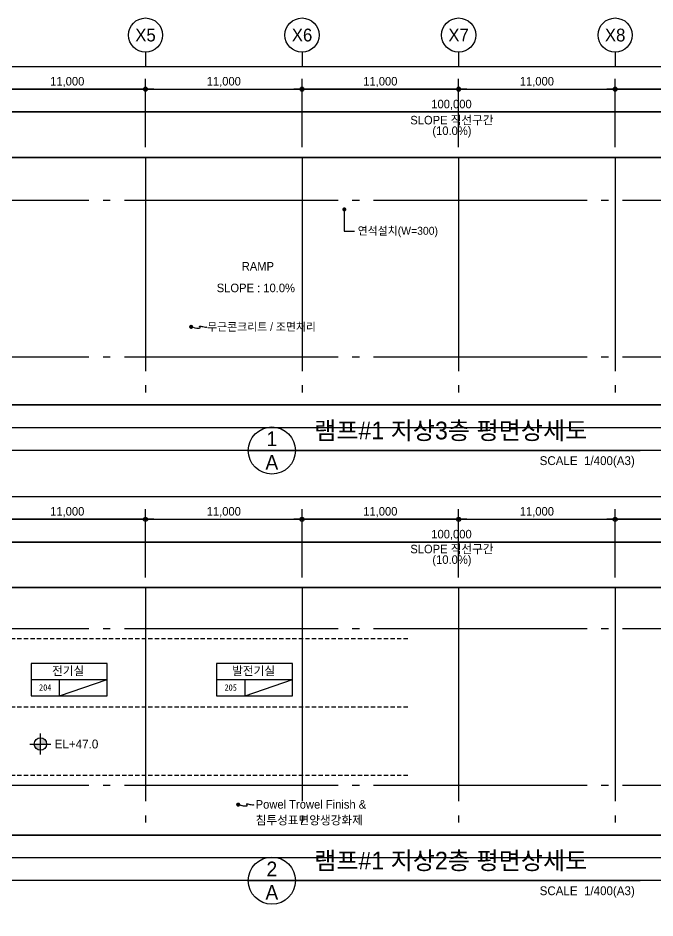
# Model space of a CAD drawing. Header units: millimetres. Extents: x 7703 to 162544, y 5826 to 112359.
# Drawn here: x 48019 to 92780, y 49145 to 112359 of the extents above; entities that cross this region are included whole.
import ezdxf
from ezdxf.enums import TextEntityAlignment as Align
from ezdxf.xclip import XClip

# ---------------------------------------------------------------- set-up
doc = ezdxf.new("R2010")
doc.units = ezdxf.units.MM
doc.header["$XCLIPFRAME"] = 2
doc.linetypes.add('CEN', pattern=[35, 30, -2, 1, -2])
doc.linetypes.add('HID', pattern=[2.3, 1.5, -0.8])
for name, color, linetype in [('$ZCDB_AUDIT_GENERATED_600D18', 7, 'Continuous'), ('4A.TEC CEN', 1, 'CEN'), ('4A.TEC DIM 1', 7, 'Continuous'), ('4A.TEC TEXT', 7, 'Continuous'), ('4A.TEC TEXT 1', 3, 'Continuous'), ('4A.TEC TEXT 2', 3, 'Continuous'), ('4A.TEC 심볼', 7, 'Continuous'), ('CEN', 1, 'CEN'), ('ROM', 7, 'Continuous'), ('TEX', 3, 'Continuous'), ('TEXT', 7, 'Continuous'), ('㈜SE&C TEXT', 7, 'Continuous')]:
    doc.layers.add(name, color=color, linetype=linetype)
doc.layers.add('DEFPOINT', color=135, linetype='Continuous', plot=False)
doc.styles.add('1', font='')
doc.styles.add('GHS', font='malgun.ttf')
doc.styles.add('SAMOO', font='')
doc.styles.add('나눔고딕', font='')
doc.styles.add('돋움', font='')
doc.styles.add('돋음체', font='')
doc.styles.add('울릉도L', font='')
doc.styles.get('1').set_extended_font_data('DotumChe')
doc.styles.get('SAMOO').set_extended_font_data('Dotum')
doc.styles.get('나눔고딕').set_extended_font_data('Dotum')
doc.styles.get('돋움').set_extended_font_data('Dotum')
doc.styles.get('돋음체').set_extended_font_data('Dotum')
doc.styles.get('울릉도L').set_extended_font_data('Dotum')
doc.dimstyles.new('DIM_600(외부치수)', dxfattribs={"dimscale": 400, "dimtxt": 3.3, "dimasz": 1, "dimexe": 2, "dimexo": 2, "dimgap": 1, "dimtad": 1, "dimdec": 0, "dimdsep": 46, "dimlunit": 6, "dimtxsty": '나눔고딕', "dimblk1": 'DIMDOT', "dimblk2": 'DIMDOT', "dimsah": 1, "dimcen": 2.5, "dimdle": 1.5, "dimclrd": 8, "dimclre": 8, "dimclrt": 3, "dimadec": 0, "dimazin": 0, "dimtfac": 1, "dimtdec": 0, "dimtix": 1, "dimtmove": 2, "dimatfit": 3, "dimldrblk": 'DIMDOT', "dimfxl": 1, "dimtvp": 1, "dimtolj": 1, "dimtzin": 0, "dimarcsym": 0})

# ---------------------------------------------------------------- blocks, each defined once
blk = doc.blocks.new('DIMDOT')
at = {"color": 0}
blk.add_line((-2, 0), (2, 0), dxfattribs=at)
for radius in [0.5, 0.25]:
    blk.add_circle((0, 0), radius, dxfattribs=at)
blk = doc.blocks.new('*D47')
at = {"layer": '$ZCDB_AUDIT_GENERATED_600D18', "color": 8, "lineweight": -2, "transparency": 16777216}
for p, q in [((45980, 103279), (45980, 108079)), ((56980, 103279), (56980, 108079)), ((56692, 107359), (46268, 107359))]:
    blk.add_line(p, q, dxfattribs=at)
at = {"layer": 'Defpoints', "color": 0, "transparency": 16777216}
for p in [(45980, 107359), (45980, 102559), (56980, 102559)]:
    blk.add_point(p, dxfattribs=at)
at = {"layer": '$ZCDB_AUDIT_GENERATED_600D18', "color": 8, "lineweight": -2, "transparency": 16777216, "xscale": 288, "yscale": 288, "zscale": 288, "rotation": 180}
blk.add_blockref('DIMDOT', (45980, 107359), dxfattribs=at)
at = {"layer": '$ZCDB_AUDIT_GENERATED_600D18', "color": 8, "lineweight": -2, "transparency": 16777216, "xscale": 288, "yscale": 288, "zscale": 288}
blk.add_blockref('DIMDOT', (56980, 107359), dxfattribs=at)
at = {"layer": '$ZCDB_AUDIT_GENERATED_600D18', "color": 3, "transparency": 16777216, "insert": (51480, 107861), "char_height": 600, "attachment_point": 5, "style": '나눔고딕'}
blk.add_mtext('\\A1;11,000', dxfattribs=at)
blk = doc.blocks.new('*D48')
at = {"layer": '$ZCDB_AUDIT_GENERATED_600D18', "color": 8, "lineweight": -2, "transparency": 16777216}
for p, q in [((56980, 103279), (56980, 108079)), ((67980, 103279), (67980, 108079)), ((57268, 107359), (67692, 107359))]:
    blk.add_line(p, q, dxfattribs=at)
at = {"layer": 'Defpoints', "color": 0, "transparency": 16777216}
for p in [(67980, 107359), (56980, 102559), (67980, 102559)]:
    blk.add_point(p, dxfattribs=at)
at = {"layer": '$ZCDB_AUDIT_GENERATED_600D18', "color": 8, "lineweight": -2, "transparency": 16777216, "xscale": 288, "yscale": 288, "zscale": 288, "rotation": 180}
blk.add_blockref('DIMDOT', (56980, 107359), dxfattribs=at)
at = {"layer": '$ZCDB_AUDIT_GENERATED_600D18', "color": 8, "lineweight": -2, "transparency": 16777216, "xscale": 288, "yscale": 288, "zscale": 288}
blk.add_blockref('DIMDOT', (67980, 107359), dxfattribs=at)
at = {"layer": '$ZCDB_AUDIT_GENERATED_600D18', "color": 3, "transparency": 16777216, "insert": (62480, 107861), "char_height": 600, "attachment_point": 5, "style": '나눔고딕'}
blk.add_mtext('\\A1;11,000', dxfattribs=at)
blk = doc.blocks.new('*D49')
at = {"layer": '$ZCDB_AUDIT_GENERATED_600D18', "color": 8, "lineweight": -2, "transparency": 16777216}
for p, q in [((67980, 103279), (67980, 108079)), ((78980, 103279), (78980, 108079)), ((78692, 107359), (68268, 107359))]:
    blk.add_line(p, q, dxfattribs=at)
at = {"layer": 'Defpoints', "color": 0, "transparency": 16777216}
for p in [(67980, 107359), (67980, 102559), (78980, 102559)]:
    blk.add_point(p, dxfattribs=at)
at = {"layer": '$ZCDB_AUDIT_GENERATED_600D18', "color": 8, "lineweight": -2, "transparency": 16777216, "xscale": 288, "yscale": 288, "zscale": 288, "rotation": 180}
blk.add_blockref('DIMDOT', (67980, 107359), dxfattribs=at)
at = {"layer": '$ZCDB_AUDIT_GENERATED_600D18', "color": 8, "lineweight": -2, "transparency": 16777216, "xscale": 288, "yscale": 288, "zscale": 288}
blk.add_blockref('DIMDOT', (78980, 107359), dxfattribs=at)
at = {"layer": '$ZCDB_AUDIT_GENERATED_600D18', "color": 3, "transparency": 16777216, "insert": (73480, 107861), "char_height": 600, "attachment_point": 5, "style": '나눔고딕'}
blk.add_mtext('\\A1;11,000', dxfattribs=at)
blk = doc.blocks.new('*D50')
at = {"layer": '$ZCDB_AUDIT_GENERATED_600D18', "color": 8, "lineweight": -2, "transparency": 16777216}
for p, q in [((78980, 103279), (78980, 108079)), ((89980, 103279), (89980, 108079)), ((79268, 107359), (89692, 107359))]:
    blk.add_line(p, q, dxfattribs=at)
at = {"layer": 'Defpoints', "color": 0, "transparency": 16777216}
for p in [(89980, 107359), (78980, 102559), (89980, 102559)]:
    blk.add_point(p, dxfattribs=at)
at = {"layer": '$ZCDB_AUDIT_GENERATED_600D18', "color": 8, "lineweight": -2, "transparency": 16777216, "xscale": 288, "yscale": 288, "zscale": 288, "rotation": 180}
blk.add_blockref('DIMDOT', (78980, 107359), dxfattribs=at)
at = {"layer": '$ZCDB_AUDIT_GENERATED_600D18', "color": 8, "lineweight": -2, "transparency": 16777216, "xscale": 288, "yscale": 288, "zscale": 288}
blk.add_blockref('DIMDOT', (89980, 107359), dxfattribs=at)
at = {"layer": '$ZCDB_AUDIT_GENERATED_600D18', "color": 3, "transparency": 16777216, "insert": (84480, 107861), "char_height": 600, "attachment_point": 5, "style": '나눔고딕'}
blk.add_mtext('\\A1;11,000', dxfattribs=at)
blk = doc.blocks.new('*D51')
at = {"layer": '$ZCDB_AUDIT_GENERATED_600D18', "color": 8, "lineweight": -2, "transparency": 16777216}
for p, q in [((89980, 103279), (89980, 108079)), ((100980, 103279), (100980, 108079)), ((100692, 107359), (90268, 107359))]:
    blk.add_line(p, q, dxfattribs=at)
at = {"layer": 'Defpoints', "color": 0, "transparency": 16777216}
for p in [(89980, 107359), (89980, 102559), (100980, 102559)]:
    blk.add_point(p, dxfattribs=at)
at = {"layer": '$ZCDB_AUDIT_GENERATED_600D18', "color": 8, "lineweight": -2, "transparency": 16777216, "xscale": 288, "yscale": 288, "zscale": 288, "rotation": 180}
blk.add_blockref('DIMDOT', (89980, 107359), dxfattribs=at)
at = {"layer": '$ZCDB_AUDIT_GENERATED_600D18', "color": 8, "lineweight": -2, "transparency": 16777216, "xscale": 288, "yscale": 288, "zscale": 288}
blk.add_blockref('DIMDOT', (100980, 107359), dxfattribs=at)
at = {"layer": '$ZCDB_AUDIT_GENERATED_600D18', "color": 3, "transparency": 16777216, "insert": (95480, 107861), "char_height": 600, "attachment_point": 5, "style": '나눔고딕'}
blk.add_mtext('\\A1;11,000', dxfattribs=at)
blk = doc.blocks.new('ccs122')
at = {"layer": '4A.TEC 심볼'}
blk.add_line((0, 8), (0, 3), dxfattribs=at)
blk.add_circle((0, 14), 6, dxfattribs=at)
at = {"layer": '4A.TEC TEXT 2', "color": 3, "style": 'GHS'}
blk.add_attdef('NO', text='', height=4.5, dxfattribs=at).set_placement((-0.01, 14.02), align=Align.MIDDLE_CENTER)
blk = doc.blocks.new('*D52')
at = {"layer": '$ZCDB_AUDIT_GENERATED_600D18', "color": 8, "lineweight": -2, "transparency": 16777216}
for p, q in [((28480, 103279), (28480, 106479)), ((128480, 103279), (128480, 106479)), ((128192, 105759), (28768, 105759))]:
    blk.add_line(p, q, dxfattribs=at)
at = {"layer": 'Defpoints', "color": 0, "transparency": 16777216}
for p in [(28480, 105759), (28480, 102559), (128480, 102559)]:
    blk.add_point(p, dxfattribs=at)
at = {"layer": '$ZCDB_AUDIT_GENERATED_600D18', "color": 8, "lineweight": -2, "transparency": 16777216, "xscale": 288, "yscale": 288, "zscale": 288, "rotation": 180}
blk.add_blockref('DIMDOT', (28480, 105759), dxfattribs=at)
at = {"layer": '$ZCDB_AUDIT_GENERATED_600D18', "color": 8, "lineweight": -2, "transparency": 16777216, "xscale": 288, "yscale": 288, "zscale": 288}
blk.add_blockref('DIMDOT', (128480, 105759), dxfattribs=at)
at = {"layer": '$ZCDB_AUDIT_GENERATED_600D18', "color": 3, "transparency": 16777216, "insert": (78480, 106261), "char_height": 600, "attachment_point": 5, "style": '나눔고딕'}
blk.add_mtext('\\A1;100,000', dxfattribs=at)
blk = doc.blocks.new('dwgFD3B')
at = {"layer": '4A.TEC CEN', "color": 250, "ltscale": 500}
for p, q in [((49194.51, -92936.83, -3333.33), (358000, -92936.83, -3333.33)), ((49194.51, -103936.83, -3333.33), (358000, -103936.83, -3333.33))]:
    blk.add_line(p, q, dxfattribs=at)
at = {"layer": '4A.TEC CEN', "color": 250, "ltscale": 500, "elevation": 1666.22}
for points in [[(215307.63, -39163.16), (215307.63, -267000)], [(226307.63, -39163.16), (226307.63, -267000)], [(237307.63, -39163.16), (237307.63, -267000)], [(248307.63, -39163.16), (248307.63, -267000)]]:
    blk.add_lwpolyline(points, dxfattribs=at)
blk = doc.blocks.new('A$C12ed4f0f')
at = {"layer": 'CEN'}
blk.add_lwpolyline([(36, 118), (107, 101), (153, 94), (180, 93), (192, 98), (193, 105), (189, 114), (185, 122), (184, 128), (191, 130), (204, 129), (222, 126), (243, 122), (265, 118), (286, 115), (304, 114), (318, 118)], dxfattribs=at)
at = {"layer": '㈜SE&C TEXT', "color": 1, "const_width": 35.9}
blk.add_lwpolyline([(18, 118, -1), (54, 118, -1)], format="xyb", close=True, dxfattribs=at)
at = {"layer": '4A.TEC TEXT', "style": '돋움'}
blk.add_text('무근콘크리트 / 조면처리', height=140, dxfattribs=at).set_placement((318, 118), align=Align.MIDDLE_LEFT)
blk = doc.blocks.new('sa987w')
at = {"layer": 'CEN'}
blk.add_lwpolyline([(-193684, 4338697), (-193578, 4338673), (-193508, 4338662), (-193468, 4338661), (-193450, 4338667), (-193447, 4338679), (-193453, 4338692), (-193460, 4338704), (-193462, 4338713), (-193452, 4338716), (-193432, 4338714), (-193405, 4338709), (-193373, 4338703), (-193340, 4338697), (-193309, 4338693), (-193281, 4338692), (-193261, 4338697)], dxfattribs=at)
at = {"layer": '㈜SE&C TEXT', "color": 1, "const_width": 53.8}
blk.add_lwpolyline([(-193711, 4338697, -1), (-193657, 4338697, -1)], format="xyb", close=True, dxfattribs=at)
at = {"layer": '4A.TEC TEXT', "style": '돋움'}
for s, p in [('Powel Trowel Finish &', (-193223, 4338704)), ('침투성표면양생강화제', (-193223, 4338287))]:
    blk.add_text(s, height=225, dxfattribs=at).set_placement(p, align=Align.MIDDLE_LEFT)
blk = doc.blocks.new('A$C6C9969DE')
at = {"layer": 'ROM', "color": 0, "linetype": 'Continuous'}
for p, q in [((0, 510), (2400, 510)), ((900, 0), (900, 510))]:
    blk.add_line(p, q, dxfattribs=at)
blk.add_lwpolyline([(0, 0), (2400, 0), (2400, 1020), (0, 1020)], close=True, dxfattribs=at)
blk = doc.blocks.new('FL-LEVEL1')
at = {"layer": '4A.TEC 심볼', "linetype": 'ByBlock'}
h = blk.add_hatch(color=256, dxfattribs=at)
h.paths.add_polyline_path([(295, 175), (295, 0), (470, 0, 0.414214)])
h.paths.add_polyline_path([(295, 0), (120, 0, 0.414214), (295, -175)])
for p, q in [((295, -295), (295, 295)), ((0, 0), (590, 0))]:
    blk.add_line(p, q, dxfattribs=at)
blk.add_circle((295, 0), 175, dxfattribs=at)
at = {"layer": '4A.TEC TEXT 2', "color": 3, "linetype": 'ByBlock', "style": 'SAMOO'}
blk.add_attdef('FL', text='', height=250, dxfattribs=at).set_placement((695, 0), align=Align.MIDDLE_LEFT)
blk = doc.blocks.new('*D93')
at = {"layer": '$ZCDB_AUDIT_GENERATED_600D18', "color": 8, "lineweight": -2, "transparency": 16777216}
for p, q in [((45980, 73070), (45980, 77870)), ((56980, 73070), (56980, 77870)), ((56692, 77150), (46268, 77150))]:
    blk.add_line(p, q, dxfattribs=at)
at = {"layer": 'Defpoints', "color": 0, "transparency": 16777216}
for p in [(45980, 77150), (45980, 72350), (56980, 72350)]:
    blk.add_point(p, dxfattribs=at)
at = {"layer": '$ZCDB_AUDIT_GENERATED_600D18', "color": 8, "lineweight": -2, "transparency": 16777216, "xscale": 288, "yscale": 288, "zscale": 288, "rotation": 180}
blk.add_blockref('DIMDOT', (45980, 77150), dxfattribs=at)
at = {"layer": '$ZCDB_AUDIT_GENERATED_600D18', "color": 8, "lineweight": -2, "transparency": 16777216, "xscale": 288, "yscale": 288, "zscale": 288}
blk.add_blockref('DIMDOT', (56980, 77150), dxfattribs=at)
at = {"layer": '$ZCDB_AUDIT_GENERATED_600D18', "color": 3, "transparency": 16777216, "insert": (51480, 77652), "char_height": 600, "attachment_point": 5, "style": '나눔고딕'}
blk.add_mtext('\\A1;11,000', dxfattribs=at)
blk = doc.blocks.new('*D94')
at = {"layer": '$ZCDB_AUDIT_GENERATED_600D18', "color": 8, "lineweight": -2, "transparency": 16777216}
for p, q in [((56980, 73070), (56980, 77870)), ((67980, 73070), (67980, 77870)), ((57268, 77150), (67692, 77150))]:
    blk.add_line(p, q, dxfattribs=at)
at = {"layer": 'Defpoints', "color": 0, "transparency": 16777216}
for p in [(67980, 77150), (56980, 72350), (67980, 72350)]:
    blk.add_point(p, dxfattribs=at)
at = {"layer": '$ZCDB_AUDIT_GENERATED_600D18', "color": 8, "lineweight": -2, "transparency": 16777216, "xscale": 288, "yscale": 288, "zscale": 288, "rotation": 180}
blk.add_blockref('DIMDOT', (56980, 77150), dxfattribs=at)
at = {"layer": '$ZCDB_AUDIT_GENERATED_600D18', "color": 8, "lineweight": -2, "transparency": 16777216, "xscale": 288, "yscale": 288, "zscale": 288}
blk.add_blockref('DIMDOT', (67980, 77150), dxfattribs=at)
at = {"layer": '$ZCDB_AUDIT_GENERATED_600D18', "color": 3, "transparency": 16777216, "insert": (62480, 77652), "char_height": 600, "attachment_point": 5, "style": '나눔고딕'}
blk.add_mtext('\\A1;11,000', dxfattribs=at)
blk = doc.blocks.new('*D95')
at = {"layer": '$ZCDB_AUDIT_GENERATED_600D18', "color": 8, "lineweight": -2, "transparency": 16777216}
for p, q in [((67980, 73070), (67980, 77870)), ((78980, 73070), (78980, 77870)), ((78692, 77150), (68268, 77150))]:
    blk.add_line(p, q, dxfattribs=at)
at = {"layer": 'Defpoints', "color": 0, "transparency": 16777216}
for p in [(67980, 77150), (67980, 72350), (78980, 72350)]:
    blk.add_point(p, dxfattribs=at)
at = {"layer": '$ZCDB_AUDIT_GENERATED_600D18', "color": 8, "lineweight": -2, "transparency": 16777216, "xscale": 288, "yscale": 288, "zscale": 288, "rotation": 180}
blk.add_blockref('DIMDOT', (67980, 77150), dxfattribs=at)
at = {"layer": '$ZCDB_AUDIT_GENERATED_600D18', "color": 8, "lineweight": -2, "transparency": 16777216, "xscale": 288, "yscale": 288, "zscale": 288}
blk.add_blockref('DIMDOT', (78980, 77150), dxfattribs=at)
at = {"layer": '$ZCDB_AUDIT_GENERATED_600D18', "color": 3, "transparency": 16777216, "insert": (73480, 77652), "char_height": 600, "attachment_point": 5, "style": '나눔고딕'}
blk.add_mtext('\\A1;11,000', dxfattribs=at)
blk = doc.blocks.new('*D96')
at = {"layer": '$ZCDB_AUDIT_GENERATED_600D18', "color": 8, "lineweight": -2, "transparency": 16777216}
for p, q in [((78980, 73070), (78980, 77870)), ((89980, 73070), (89980, 77870)), ((79268, 77150), (89692, 77150))]:
    blk.add_line(p, q, dxfattribs=at)
at = {"layer": 'Defpoints', "color": 0, "transparency": 16777216}
for p in [(89980, 77150), (78980, 72350), (89980, 72350)]:
    blk.add_point(p, dxfattribs=at)
at = {"layer": '$ZCDB_AUDIT_GENERATED_600D18', "color": 8, "lineweight": -2, "transparency": 16777216, "xscale": 288, "yscale": 288, "zscale": 288, "rotation": 180}
blk.add_blockref('DIMDOT', (78980, 77150), dxfattribs=at)
at = {"layer": '$ZCDB_AUDIT_GENERATED_600D18', "color": 8, "lineweight": -2, "transparency": 16777216, "xscale": 288, "yscale": 288, "zscale": 288}
blk.add_blockref('DIMDOT', (89980, 77150), dxfattribs=at)
at = {"layer": '$ZCDB_AUDIT_GENERATED_600D18', "color": 3, "transparency": 16777216, "insert": (84480, 77652), "char_height": 600, "attachment_point": 5, "style": '나눔고딕'}
blk.add_mtext('\\A1;11,000', dxfattribs=at)
blk = doc.blocks.new('*D97')
at = {"layer": '$ZCDB_AUDIT_GENERATED_600D18', "color": 8, "lineweight": -2, "transparency": 16777216}
for p, q in [((89980, 73070), (89980, 77870)), ((100980, 73070), (100980, 77870)), ((100692, 77150), (90268, 77150))]:
    blk.add_line(p, q, dxfattribs=at)
at = {"layer": 'Defpoints', "color": 0, "transparency": 16777216}
for p in [(89980, 77150), (89980, 72350), (100980, 72350)]:
    blk.add_point(p, dxfattribs=at)
at = {"layer": '$ZCDB_AUDIT_GENERATED_600D18', "color": 8, "lineweight": -2, "transparency": 16777216, "xscale": 288, "yscale": 288, "zscale": 288, "rotation": 180}
blk.add_blockref('DIMDOT', (89980, 77150), dxfattribs=at)
at = {"layer": '$ZCDB_AUDIT_GENERATED_600D18', "color": 8, "lineweight": -2, "transparency": 16777216, "xscale": 288, "yscale": 288, "zscale": 288}
blk.add_blockref('DIMDOT', (100980, 77150), dxfattribs=at)
at = {"layer": '$ZCDB_AUDIT_GENERATED_600D18', "color": 3, "transparency": 16777216, "insert": (95480, 77652), "char_height": 600, "attachment_point": 5, "style": '나눔고딕'}
blk.add_mtext('\\A1;11,000', dxfattribs=at)
blk = doc.blocks.new('*D98')
at = {"layer": '$ZCDB_AUDIT_GENERATED_600D18', "color": 8, "lineweight": -2, "transparency": 16777216}
for p, q in [((28480, 73070), (28480, 76270)), ((128480, 73070), (128480, 76270)), ((128192, 75550), (28768, 75550))]:
    blk.add_line(p, q, dxfattribs=at)
at = {"layer": 'Defpoints', "color": 0, "transparency": 16777216}
for p in [(28480, 75550), (28480, 72350), (128480, 72350)]:
    blk.add_point(p, dxfattribs=at)
at = {"layer": '$ZCDB_AUDIT_GENERATED_600D18', "color": 8, "lineweight": -2, "transparency": 16777216, "xscale": 288, "yscale": 288, "zscale": 288, "rotation": 180}
blk.add_blockref('DIMDOT', (28480, 75550), dxfattribs=at)
at = {"layer": '$ZCDB_AUDIT_GENERATED_600D18', "color": 8, "lineweight": -2, "transparency": 16777216, "xscale": 288, "yscale": 288, "zscale": 288}
blk.add_blockref('DIMDOT', (128480, 75550), dxfattribs=at)
at = {"layer": '$ZCDB_AUDIT_GENERATED_600D18', "color": 3, "transparency": 16777216, "insert": (78480, 76052), "char_height": 600, "attachment_point": 5, "style": '나눔고딕'}
blk.add_mtext('\\A1;100,000', dxfattribs=at)

msp = doc.modelspace()

# ---------------------------------------------------------------- linework, layer by layer
for p, q in [((50946.16, 64760.33), (54279.5, 65893.66)), ((63976.77, 64760.33), (67310.1, 65893.66))]:
    msp.add_line(p, q)
at = {"layer": '4A.TEC 심볼'}
for p, q in [((64200.79, 81976.94, 0.45), (91748.21, 81976.94, 0.45)), ((64200.79, 51768.38, 0.45), (91748.21, 51768.38, 0.45))]:
    msp.add_line(p, q, dxfattribs=at)
at = {"layer": '4A.TEC 심볼', "linetype": 'HID', "ltscale": 200}
for p, q in [((75412.52, 68756.94, 1667.12), (28480, 68756.94, 1667.12)), ((75412.52, 63956.94, 1667.12), (28480, 63956.94, 1667.12)), ((75412.52, 59156.94, 1667.12), (28480, 59156.94, 1667.12))]:
    msp.add_line(p, q, dxfattribs=at)
at = {"layer": '4A.TEC 심볼'}
for centre in [(65856.79, 81976.94, 0.45), (65856.79, 51768.38, 0.45)]:
    msp.add_circle(centre, 1656, dxfattribs=at)
at = {"layer": 'DEFPOINT', "elevation": 0.45}
for points in [[(14107.36, 108958.56), (141841.64, 108958.56), (141841.64, 81976.94), (14107.36, 81976.94)], [(15707.36, 107358.56), (140241.64, 107358.56), (140241.64, 83576.94), (15707.36, 83576.94)], [(17307.36, 105758.56), (138641.64, 105758.56), (138641.64, 85176.94), (17307.36, 85176.94)], [(20507.36, 102558.56), (135441.64, 102558.56), (135441.64, 85176.94), (20507.36, 85176.94)], [(14107.36, 78750), (141841.64, 78750), (141841.64, 51768.38), (14107.36, 51768.38)], [(15707.36, 77150), (140241.64, 77150), (140241.64, 53368.38), (15707.36, 53368.38)], [(17307.36, 75550), (138641.64, 75550), (138641.64, 54968.38), (17307.36, 54968.38)], [(20507.36, 72350), (135441.64, 72350), (135441.64, 54968.38), (20507.36, 54968.38)]]:
    msp.add_lwpolyline(points, close=True, dxfattribs=at)
at = {"layer": 'TEX', "color": 1}
msp.add_lwpolyline([(70949.42, 98912.96), (70949.42, 97390.33), (71661.03, 97390.33)], dxfattribs=at)
at = {"layer": '㈜SE&C TEXT', "color": 1, "const_width": 143.46}
msp.add_lwpolyline([(70877.69, 98912.96, -1), (71021.15, 98912.96, -1)], format="xyb", close=True, dxfattribs=at)

# ---------------------------------------------------------------- block references
ref = msp.add_blockref('dwgFD3B', (-158327.62, 192502.33, -1666.22))
XClip(ref).set_block_clipping_path([(178834.9882803559, -107325.3934597969), (293769.2634297609, -89943.7727487087)])
at = {"xscale": 4, "yscale": 4, "zscale": 4}
msp.add_blockref('A$C12ed4f0f', (60041.16, 90193.33), dxfattribs=at)
ref = msp.add_blockref('dwgFD3B', (-158327.62, 162418.28, -1666.22))
XClip(ref).set_block_clipping_path([(178834.9882803559, -107449.8984391089), (293769.2634297609, -90068.2777280209)])
at = {"layer": '4A.TEC TEXT', "xscale": 2.666666666666667, "yscale": 2.666666666666667, "zscale": 2.666666666666667}
msp.add_blockref('sa987w', (579982.17, -11512749.92), dxfattribs=at)
at = {"layer": '4A.TEC 심볼'}
ref = msp.add_blockref('ccs122', (56980, 108358.56, 5000), dxfattribs=dict(at, xscale=199.9999990998733, yscale=199.9999990998733, zscale=199.9999990998733))
ref.add_attrib('NO', 'X5', dxfattribs={"layer": '0', "color": 3, "height": 900, "style": '울릉도L'}).set_placement((56978.77, 111162.14, 1666.67), align=Align.MIDDLE_CENTER)
ref = msp.add_blockref('ccs122', (67980, 108358.56, 5000), dxfattribs=dict(at, xscale=199.9999990998733, yscale=199.9999990998733, zscale=199.9999990998733))
ref.add_attrib('NO', 'X6', dxfattribs={"layer": '0', "color": 3, "height": 900, "style": '울릉도L'}).set_placement((67978.77, 111162.14, 1666.67), align=Align.MIDDLE_CENTER)
ref = msp.add_blockref('ccs122', (78980, 108358.56, 5000), dxfattribs=dict(at, xscale=199.9999990998733, yscale=199.9999990998733, zscale=199.9999990998733))
ref.add_attrib('NO', 'X7', dxfattribs={"layer": '0', "color": 3, "height": 900, "style": '울릉도L'}).set_placement((78978.77, 111162.14, 1666.67), align=Align.MIDDLE_CENTER)
ref = msp.add_blockref('ccs122', (89980, 108358.56, 5000), dxfattribs=dict(at, xscale=199.9999990998733, yscale=199.9999990998733, zscale=199.9999990998733))
ref.add_attrib('NO', 'X8', dxfattribs={"layer": '0', "color": 3, "height": 900, "style": '울릉도L'}).set_placement((89978.77, 111162.14, 1666.67), align=Align.MIDDLE_CENTER)
at = {"layer": '4A.TEC 심볼', "color": 3, "linetype": 'ByBlock'}
ref = msp.add_blockref('FL-LEVEL1', (48858.62, 61364.96), dxfattribs=dict(at, xscale=2.500000000000162, yscale=2.500000000000162, zscale=2.500000000000162))
ref.add_attrib('FL', 'EL+47.0', dxfattribs={"layer": '4A.TEC TEXT 1', "color": 3, "linetype": 'ByBlock', "height": 625, "style": 'SAMOO'}).set_placement((50596.12, 61364.96), align=Align.MIDDLE_LEFT)
at = {"layer": 'TEXT', "xscale": 2.222222227244909, "yscale": 2.222222227244909, "zscale": 2.222222227244909}
for p in [(48946.16, 64760.33), (61976.77, 64760.33)]:
    msp.add_blockref('A$C6C9969DE', p, dxfattribs=at)

# ---------------------------------------------------------------- texts
at = {"layer": '4A.TEC DIM 1', "color": 3, "char_height": 600, "attachment_point": 5, "style": '돋음체'}
for s, insert in [('{\\A1;SLOPE 직선구간}', (78510.21, 105151.76)), ('\\A1;(10.0%)', (78510.21, 104351.76)), ('\\A1;SLOPE : 10.0%', (64733.53, 93395.18, 5000)), ('{\\A1;SLOPE 직선구간}', (78510.21, 75026.54)), ('\\A1;(10.0%)', (78510.21, 74226.54))]:
    msp.add_mtext(s, dxfattribs=dict(at, insert=insert))
at = {"layer": '4A.TEC TEXT', "style": '돋움'}
msp.add_text('연석설치(W=300)', height=560, dxfattribs=at).set_placement((71891.25, 97412.3), align=Align.MIDDLE_LEFT)
at = {"layer": '4A.TEC TEXT 1', "style": '돋음체'}
msp.add_text('RAMP', height=600, dxfattribs=at).set_placement((63741.6, 94918.9, 5000), align=Align.MIDDLE_LEFT)
at = {"layer": '4A.TEC TEXT 2', "color": 3, "style": '나눔고딕'}
for s, p in [('램프#1 지상3층 평면상세도', (68828.35, 82390.94, 0.45)), ('램프#1 지상2층 평면상세도', (68828.35, 52182.38, 0.45))]:
    msp.add_text(s, height=1242, dxfattribs=at).set_placement(p, align=Align.BOTTOM_LEFT)
for s, p in [('1', (65856.79, 82804.94, 0.45)), ('A', (65856.79, 81148.94, 0.45)), ('2', (65856.79, 52596.38, 0.45)), ('A', (65856.79, 50940.38, 0.45))]:
    msp.add_text(s, height=1035, dxfattribs=at).set_placement(p, align=Align.MIDDLE)
for p in [(91359.4, 80770.38, 0.45), (91359.4, 50561.82, 0.45)]:
    msp.add_text('SCALE  1/400(A3)', height=621, dxfattribs=at).set_placement(p, align=Align.BOTTOM_RIGHT)
at = {"layer": 'TEXT'}
for s, height, style, p in [('전기실', 600, '돋움', (51545.78, 66496.97)), ('발전기실', 600, '돋움', (64576.38, 66496.97)), ('204', 450, '1', (49934.72, 65335.1)), ('205', 450, '1', (62965.33, 65335.1))]:
    msp.add_text(s, height=height, dxfattribs=dict(at, style=style)).set_placement(p, align=Align.MIDDLE_CENTER)

# ---------------------------------------------------------------- dimensions: what is measured, and where the dimension line sits
at = {"layer": '$ZCDB_AUDIT_GENERATED_600D18'}
for base, p1, p2, picture, middle in [((45980, 107358.56), (56980, 102558.56), (45980, 102558.56), '*D47', (51480, 107860.77)), ((67980, 107358.56), (78980, 102558.56), (67980, 102558.56), '*D49', (73480, 107860.77)), ((89980, 107358.56), (100980, 102558.56), (89980, 102558.56), '*D51', (95480, 107860.77)), ((28480, 105758.56, -4999.55), (128480, 102558.56, -4999.55), (28480, 102558.56, -4999.55), '*D52', (78480, 106260.77, -4999.55)), ((45980, 77150), (56980, 72350), (45980, 72350), '*D93', (51480, 77652.21)), ((67980, 77150), (78980, 72350), (67980, 72350), '*D95', (73480, 77652.21)), ((89980, 77150), (100980, 72350), (89980, 72350), '*D97', (95480, 77652.21)), ((28480, 75550, -4999.55), (128480, 72350, -4999.55), (28480, 72350, -4999.55), '*D98', (78480, 76052.21, -4999.55))]:
    dim = msp.add_linear_dim(base=base, p1=p1, p2=p2, angle=180, dimstyle='DIM_600(외부치수)', override={"dimscale": 1200, "dimtxt": 0.5, "dimasz": 0.24, "dimexe": 0.6, "dimexo": 0.6, "dimgap": 0.12, "dimdec": 1, "dimdle": 0.5}, dxfattribs=at)
    dim.commit()
    dim.dimension.update_dxf_attribs({"geometry": picture, "text_midpoint": middle})
for base, p1, p2, picture, middle in [((67980, 107358.56), (56980, 102558.56), (67980, 102558.56), '*D48', (62480, 107860.77)), ((89980, 107358.56), (78980, 102558.56), (89980, 102558.56), '*D50', (84480, 107860.77)), ((67980, 77150), (56980, 72350), (67980, 72350), '*D94', (62480, 77652.21)), ((89980, 77150), (78980, 72350), (89980, 72350), '*D96', (84480, 77652.21))]:
    dim = msp.add_linear_dim(base=base, p1=p1, p2=p2, dimstyle='DIM_600(외부치수)', override={"dimscale": 1200, "dimtxt": 0.5, "dimasz": 0.24, "dimexe": 0.6, "dimexo": 0.6, "dimgap": 0.12, "dimdec": 1, "dimdle": 0.5}, dxfattribs=at)
    dim.commit()
    dim.dimension.update_dxf_attribs({"geometry": picture, "text_midpoint": middle})

doc.saveas('drawing.dxf')
